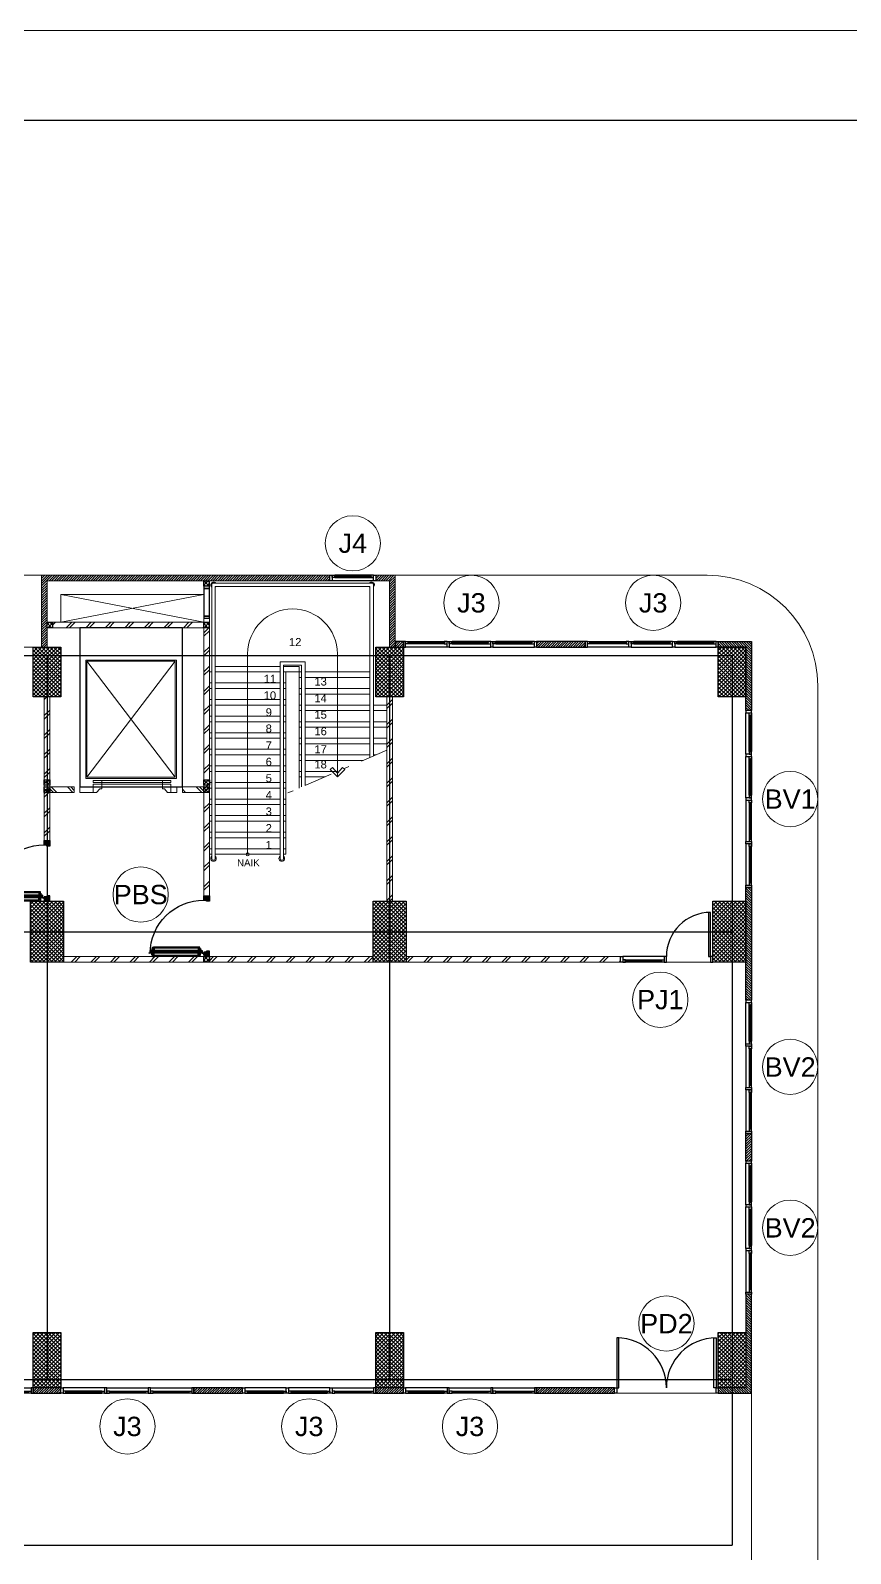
# Model space of a CAD drawing. Header units: millimetres. Extents: x -108 to 351, y -17 to 192.
# Drawn here: x 61.7 to 76.54, y 39.75 to 67.31 of the extents above; entities that cross this region are included whole.
import ezdxf
from ezdxf.enums import TextEntityAlignment as Align

# ---------------------------------------------------------------- set-up
doc = ezdxf.new("R2010")
doc.units = ezdxf.units.MM
doc.linetypes.add('DASHDOT', pattern=[1, 0.5, -0.25, 0, -0.25])
doc.layers.get('defpoints').update_dxf_attribs({"color": 1})
for name, color, linetype, lineweight in [('ars', 11, 'Continuous', 0), ('ars @ 1', 11, 'Continuous', 0), ('ARSIR', 31, 'Continuous', 5), ('KACA', 151, 'Continuous', 5), ('KOL', 1, 'Continuous', 30), ('KOLOM', 4, 'Continuous', 9), ('KOP', 7, 'Continuous', 20), ('KOP GARIS', 1, 'Continuous', 30), ('lan', 7, 'Continuous', 15), ('LIFT', 15, 'Continuous', 15), ('NOT', 7, 'Continuous', 20), ('Stair', 7, 'Continuous', 15), ('tem', 5, 'Continuous', 20)]:
    doc.layers.add(name, color=color, linetype=linetype, lineweight=lineweight)
doc.layers.add('as', color=1, linetype='Continuous', plot=False)
for name, color, linetype in [('HID', 1, 'Continuous'), ('Kusen', 30, 'Continuous'), ('STL', 6, 'Continuous')]:
    doc.layers.add(name, color=color, linetype=linetype)
doc.styles.add('RM25', font='arial.ttf')
doc.styles.add('S', font='simplex', dxfattribs={"width": 0.75})
doc.styles.get("Standard").update_dxf_attribs({"font": 'arial.ttf'})
pattern_1 = [(45, (1589.31912, -393.7302), (-0.176776695, 0.176776695), []), (45, (1589.38162, -393.7302), (-0.176776695, 0.176776695), [])]
pattern_2 = [(45, (0, -5), (-0.03535534, 0.03535534), []), (135, (0, -5), (-0.03535534, -0.03535534), [])]
pattern_3 = [(225, (1.1, 1e-06), (-0.014142, 0.014142), []), (135, (1.1, 1e-06), (0.014142, 0.014142), [])]
pattern_4 = [(315, (-2e-13, 1e-06), (0.014142, 0.014142), []), (45, (-2e-13, 1e-06), (-0.014142, 0.014142), [])]

# ---------------------------------------------------------------- blocks, each defined once
blk = doc.blocks.new('KOPA2-TPAK r')
at = {"layer": 'KOP'}
blk.add_lwpolyline([(0, 0), (59.4, 0), (59.4, 42.135), (0, 42.135)], close=True, dxfattribs=at)
at = {"layer": 'KOP GARIS'}
blk.add_lwpolyline([(0.815, 0.815), (58.585, 0.815), (58.585, 41.32), (0.815, 41.32)], close=True, dxfattribs=at)
at = {"layer": 'KOP'}
for p in [(51.864, 6.612), (51.864, 6.212), (51.864, 5.812)]:
    blk.add_attdef('JUDUL', p, '', height=0.25, dxfattribs=at)
for tag, p in [('SKALA', (51.816, 4.913)), ('SKALA', (51.816, 4.602)), ('SKALA', (51.816, 4.312)), ('AR-00', (57.749, 3.195))]:
    blk.add_attdef(tag, text='', height=0.172, dxfattribs=at).set_placement(p, align=Align.MIDDLE_CENTER)
blk = doc.blocks.new('NAV')
blk.add_circle((0, -0.4), 0.4)
at = {"style": 'S', "width": 0.75, "flags": 4}
blk.add_attdef('AV', text='', height=0.3, dxfattribs=at).set_placement((0, -0.4), align=Align.MIDDLE)
blk = doc.blocks.new('k1')
at = {"layer": 'ars'}
h = blk.add_hatch(dxfattribs=at)
h.set_pattern_fill('_USER', color=256, scale=0.05, angle=45, double=1, pattern_type=0)
h.set_pattern_definition(pattern_2)
h.paths.add_polyline_path([(-0.3, -0.55), (0.3, -0.55), (0.3, 0.55), (-0.3, 0.55)])
at = {"layer": 'KOL'}
blk.add_lwpolyline([(-0.3, -0.55), (0.3, -0.55), (0.3, 0.55), (-0.3, 0.55)], close=True, dxfattribs=at)
blk = doc.blocks.new('k3')
at = {"layer": 'ars'}
h = blk.add_hatch(dxfattribs=at)
h.set_pattern_fill('_USER', color=256, scale=0.05, angle=45, double=1, pattern_type=0)
h.set_pattern_definition([(45, (0, -5.05), (-0.03535534, 0.03535534), []), (135, (0, -5.05), (-0.03535534, -0.03535534), [])])
h.paths.add_polyline_path([(-0.25, -0.45), (0.25, -0.45), (0.25, 0.45), (-0.25, 0.45)])
at = {"layer": 'KOL'}
blk.add_lwpolyline([(-0.25, -0.45), (0.25, -0.45), (0.25, 0.45), (-0.25, 0.45)], close=True, dxfattribs=at)
blk = doc.blocks.new('k2')
at = {"layer": 'ars'}
h = blk.add_hatch(dxfattribs=at)
h.set_pattern_fill('_USER', color=256, scale=0.05, angle=45, double=1, pattern_type=0)
h.set_pattern_definition(pattern_2)
h.paths.add_polyline_path([(-0.25, -0.5), (0.25, -0.5), (0.25, 0.5), (-0.25, 0.5)])
at = {"layer": 'KOL'}
blk.add_lwpolyline([(-0.25, -0.5), (0.25, -0.5), (0.25, 0.5), (-0.25, 0.5)], close=True, dxfattribs=at)
blk = doc.blocks.new('K 10.10')
at = {"layer": 'ars'}
h = blk.add_hatch(dxfattribs=at)
h.set_pattern_fill('_USER', color=256, scale=0.05, angle=45, double=1, pattern_type=0)
h.set_pattern_definition([(45, (0, 0), (-0.035355339, 0.035355339), []), (135, (0, 0), (-0.035355339, -0.035355339), [])])
h.paths.add_polyline_path([(1560.538, 1380.407), (1560.638, 1380.407), (1560.638, 1380.507), (1560.538, 1380.507)])
at = {"layer": 'KOL'}
blk.add_lwpolyline([(1560.538, 1380.407), (1560.638, 1380.407), (1560.638, 1380.507), (1560.538, 1380.507)], close=True, dxfattribs=at)
blk = doc.blocks.new('D-P90')
at = {"layer": 'ars'}
h = blk.add_hatch(dxfattribs=at)
h.set_pattern_fill('ANSI37', color=256, scale=0.005, angle=-90, style=0)
h.set_pattern_definition([(45, (-1350.94906, -1248.591899), (0.01122532015, -0.01122532015), []), (315, (-1350.94906, -1248.591899), (-0.01122532015, -0.01122532015), [])])
h.paths.add_polyline_path([(0.009, -0.183, -0.414214), (0.01, -0.184), (0.01, -1.116, -0.414214), (0.009, -1.117), (-0.034, -1.117, 0.414214), (-0.037, -1.12), (-0.037, -1.142, -1), (-0.038, -1.142), (-0.038, -0.158, -1), (-0.037, -0.158), (-0.037, -0.181, 0.414214), (-0.034, -0.183)])
at = {"layer": 'as'}
for p, q in [((-0.04, -0.158), (-0.046, -0.158)), ((-0.042, -0.161), (-0.042, -0.155))]:
    blk.add_line(p, q, dxfattribs=at)
at = {"layer": 'HID'}
for p, q in [((-0.044, -0.125), (-0.092, -0.077)), ((-0.042, -0.123), (-0.091, -0.075)), ((-0.066, -0.147), (-0.023, -0.104)), ((-0.063, -0.147), (-0.023, -0.107)), ((0.966, -0.147), (0.923, -0.104)), ((0.963, -0.147), (0.923, -0.107)), ((0.942, -0.123), (0.991, -0.075)), ((0.944, -0.125), (0.992, -0.077))]:
    blk.add_line(p, q, dxfattribs=at)
for points in [[(-0.044, -0.125), (-0.044, -0.125), (-0.042, -0.123), (-0.042, -0.123)], [(0.944, -0.125), (0.944, -0.125), (0.942, -0.123), (0.942, -0.123)]]:
    blk.add_lwpolyline(points, dxfattribs=at)
at = {"layer": 'KOL'}
blk.add_line((0.97, -0.13), (0.97, -0.15), dxfattribs=at)
at = {"layer": 'Kusen', "ltscale": 2}
for p, q in [((-0.099, -0.221), (-0.099, -1.06)), ((-0.079, -0.241), (-0.079, -1.06)), ((-0.074, -0.211), (-0.04, -0.211)), ((-0.074, -0.221), (-0.074, -0.211)), ((-0.074, -0.251), (-0.074, -0.241)), ((-0.074, -0.251), (-0.04, -0.251)), ((-0.061, -0.251), (-0.061, -0.211)), ((-0.04, -0.251), (-0.04, -0.211)), ((0.046, -0.211), (0.012, -0.211)), ((0.012, -0.251), (0.012, -0.211)), ((0.046, -0.251), (0.012, -0.251)), ((0.033, -0.251), (0.033, -0.211)), ((0.046, -0.221), (0.046, -0.211)), ((0.046, -0.251), (0.046, -0.241)), ((0.053, -0.241), (0.053, -1.06)), ((0.073, -0.221), (0.073, -1.06)), ((-0.074, -1.05), (-0.04, -1.05)), ((-0.074, -1.05), (-0.074, -1.06)), ((-0.074, -1.08), (-0.074, -1.09)), ((-0.074, -1.09), (-0.04, -1.09)), ((-0.061, -1.05), (-0.061, -1.09)), ((-0.04, -1.05), (-0.04, -1.09)), ((0.046, -1.05), (0.012, -1.05)), ((0.012, -1.05), (0.012, -1.09)), ((0.046, -1.09), (0.012, -1.09)), ((0.033, -1.05), (0.033, -1.09)), ((0.046, -1.05), (0.046, -1.06)), ((0.046, -1.08), (0.046, -1.09))]:
    blk.add_line(p, q, dxfattribs=at)
at = {"layer": 'Kusen'}
for p, q in [((-0.042, -0.155), (-0.038, -0.156)), ((-0.042, -0.157), (-0.038, -0.158))]:
    blk.add_line(p, q, dxfattribs=at)
at = {"layer": 'Kusen', "ltscale": 2}
for points in [[(-0.099, -0.241), (-0.061, -0.241), (-0.061, -0.221), (-0.099, -0.221), (-0.099, -0.241)], [(0.073, -0.241), (0.033, -0.241), (0.033, -0.221), (0.073, -0.221), (0.073, -0.241)], [(-0.101, -1.06), (-0.061, -1.06), (-0.061, -1.08), (-0.101, -1.08), (-0.101, -1.06)], [(0.073, -1.06), (0.033, -1.06), (0.033, -1.08), (0.073, -1.08), (0.073, -1.06)]]:
    blk.add_lwpolyline(points, dxfattribs=at)
at = {"layer": 'Kusen'}
blk.add_circle((-0.042, -0.158), 0.001, dxfattribs=at)
for radius, start, end in [(0.0025, 75.7804, 11.3851), (0.961, 270, 0.4597)]:
    blk.add_arc((-0.042, -0.158), radius, start, end, dxfattribs=at)
at = {"layer": 'STL'}
for p, q in [((-0.038, -0.158), (-0.038, -1.142)), ((-0.037, -0.181), (-0.037, -0.158)), ((-0.034, -0.183), (0.009, -0.183)), ((0.01, -0.184), (0.01, -1.116)), ((-0.037, -1.12), (-0.037, -1.142)), ((-0.034, -1.117), (0.009, -1.117))]:
    blk.add_line(p, q, dxfattribs=at)
for points in [[(0, -0.1), (0, -0.103), (-0.019, -0.103, 0.414214), (-0.02, -0.105), (-0.02, -0.148, -0.414214), (-0.022, -0.15), (-0.068, -0.15, -0.414214), (-0.07, -0.148), (-0.07, -0.13), (-0.067, -0.13), (-0.067, -0.146, 0.414214), (-0.065, -0.147), (-0.024, -0.147, 0.414214), (-0.023, -0.146), (-0.023, -0.102, -0.414214), (-0.021, -0.1)], [(0.9, -0.1), (0.9, -0.103), (0.919, -0.103, -0.414214), (0.92, -0.105), (0.92, -0.148, 0.414214), (0.922, -0.15), (0.968, -0.15, 0.414214), (0.97, -0.148), (0.97, -0.13), (0.967, -0.13), (0.967, -0.146, -0.414214), (0.966, -0.147), (0.925, -0.147, -0.414214), (0.923, -0.146), (0.923, -0.102, 0.414214), (0.921, -0.1)]]:
    blk.add_lwpolyline(points, format="xyb", close=True, dxfattribs=at)
blk.add_lwpolyline([(0.009, -0.182), (-0.034, -0.182, -0.414214), (-0.035, -0.181), (-0.035, -0.158, 1), (-0.04, -0.158), (-0.04, -1.142, 1), (-0.035, -1.142), (-0.035, -1.12, -0.414214), (-0.034, -1.119), (0.009, -1.119, 0.414214), (0.012, -1.116), (0.012, -0.184)], format="xyb", dxfattribs=at)
for centre, radius, start, end in [((-0.038, -0.158), 0.00075, 0, 180), ((-0.034, -0.181), 0.0025, 180, 270), ((0.009, -0.184), 0.0025, 360, 90), ((0.009, -0.184), 0.001, 360, 90), ((-0.038, -1.142), 0.00075, 180, 0), ((-0.034, -1.12), 0.0025, 90, 180), ((0.009, -1.116), 0.001, 270, 0)]:
    blk.add_arc(centre, radius, start, end, dxfattribs=at)
blk = doc.blocks.new('PINTU DARURAT')
at = {"layer": 'ARSIR'}
h = blk.add_hatch(dxfattribs=at)
h.set_pattern_fill('_USER', color=256, scale=0.02, angle=315, style=0, double=1, pattern_type=0)
h.set_pattern_definition(pattern_4)
edge = h.paths.add_edge_path()
edge.add_line((0, 0), (0.1, 0))
edge.add_line((0.1, 0), (0.1, 0.05))
edge.add_line((0.1, 0.05), (0.077, 0.05))
edge.add_line((0.077, 0.05), (0.077, 0.096))
edge.add_arc((0.076, 0.096), 0.0015, 360, 450)
edge.add_line((0.075, 0.097), (0.035, 0.097))
edge.add_arc((0.035, 0.096), 0.0015, 90, 180)
edge.add_line((0.033, 0.096), (0.033, 0.08))
edge.add_line((0.033, 0.08), (0.03, 0.08))
edge.add_line((0.03, 0.08), (0.03, 0.1))
edge.add_line((0.03, 0.1), (0, 0.1))
edge.add_line((0, 0.1), (0, 0))
h = blk.add_hatch(dxfattribs=at)
h.set_pattern_fill('_USER', color=256, scale=0.02, angle=315, style=0, double=1, pattern_type=0)
h.set_pattern_definition(pattern_4)
edge = h.paths.add_edge_path()
edge.add_line((0, 0), (0.1, 0))
edge.add_line((0.1, 0), (0.1, 0.05))
edge.add_line((0.1, 0.05), (0.077, 0.05))
edge.add_line((0.077, 0.05), (0.077, 0.096))
edge.add_arc((0.076, 0.096), 0.0015, 360, 450)
edge.add_line((0.075, 0.097), (0.035, 0.097))
edge.add_arc((0.035, 0.096), 0.0015, 90, 180)
edge.add_line((0.033, 0.096), (0.033, 0.08))
edge.add_line((0.033, 0.08), (0.03, 0.08))
edge.add_line((0.03, 0.08), (0.03, 0.1))
edge.add_line((0.03, 0.1), (0, 0.1))
edge.add_line((0, 0.1), (0, 0))
h = blk.add_hatch(dxfattribs=at)
h.set_pattern_fill('_USER', color=256, scale=0.02, angle=315, style=0, double=1, pattern_type=0)
h.set_pattern_definition(pattern_3)
edge = h.paths.add_edge_path()
edge.add_line((1.1, 0), (1, 0))
edge.add_line((1, 0), (1, 0.05))
edge.add_line((1, 0.05), (1.023, 0.05))
edge.add_line((1.023, 0.05), (1.023, 0.096))
edge.add_arc((1.024, 0.096), 0.0015, -630, -540, ccw=False)
edge.add_line((1.024, 0.097), (1.065, 0.097))
edge.add_arc((1.065, 0.096), 0.0015, -360, -270, ccw=False)
edge.add_line((1.067, 0.096), (1.067, 0.08))
edge.add_line((1.067, 0.08), (1.07, 0.08))
edge.add_line((1.07, 0.08), (1.07, 0.1))
edge.add_line((1.07, 0.1), (1.1, 0.1))
edge.add_line((1.1, 0.1), (1.1, 0))
h = blk.add_hatch(dxfattribs=at)
h.set_pattern_fill('_USER', color=256, scale=0.02, angle=315, style=0, double=1, pattern_type=0)
h.set_pattern_definition(pattern_3)
edge = h.paths.add_edge_path()
edge.add_line((1.1, 0), (1, 0))
edge.add_line((1, 0), (1, 0.05))
edge.add_line((1, 0.05), (1.023, 0.05))
edge.add_line((1.023, 0.05), (1.023, 0.096))
edge.add_arc((1.024, 0.096), 0.0015, -630, -540, ccw=False)
edge.add_line((1.024, 0.097), (1.065, 0.097))
edge.add_arc((1.065, 0.096), 0.0015, -360, -270, ccw=False)
edge.add_line((1.067, 0.096), (1.067, 0.08))
edge.add_line((1.067, 0.08), (1.07, 0.08))
edge.add_line((1.07, 0.08), (1.07, 0.1))
edge.add_line((1.07, 0.1), (1.1, 0.1))
edge.add_line((1.1, 0.1), (1.1, 0))
at = {"layer": 'KOL'}
blk.add_line((1.1, 0.1), (1.1, 0), dxfattribs=at)
blk.add_line((1.1, 0.1), (1.1, 0), dxfattribs=at)
blk.add_line((1.1, 0.1), (1.1, 0), dxfattribs=at)
blk.add_line((1.1, 0.1), (1.1, 0), dxfattribs=at)
for points in [[(0, 0), (0.1, 0), (0.1, 0.05), (0.077, 0.05), (0.077, 0.096, 0.414214), (0.075, 0.097), (0.035, 0.097, 0.414214), (0.033, 0.096), (0.033, 0.08), (0.03, 0.08), (0.03, 0.1), (0, 0.1)], [(0, 0), (0.1, 0), (0.1, 0.05), (0.077, 0.05), (0.077, 0.096, 0.414214), (0.075, 0.097), (0.035, 0.097, 0.414214), (0.033, 0.096), (0.033, 0.08), (0.03, 0.08), (0.03, 0.1), (0, 0.1)], [(1.1, 0), (1, 0), (1, 0.05), (1.023, 0.05), (1.023, 0.096, -0.414214), (1.024, 0.097), (1.065, 0.097, -0.414214), (1.067, 0.096), (1.067, 0.08), (1.07, 0.08), (1.07, 0.1), (1.1, 0.1)], [(1.1, 0), (1, 0), (1, 0.05), (1.023, 0.05), (1.023, 0.096, -0.414214), (1.024, 0.097), (1.065, 0.097, -0.414214), (1.067, 0.096), (1.067, 0.08), (1.07, 0.08), (1.07, 0.1), (1.1, 0.1)]]:
    blk.add_lwpolyline(points, format="xyb", close=True, dxfattribs=at)
at = {"layer": 'Kusen', "xscale": -1, "rotation": 180}
blk.add_blockref('D-P90', (0.1, -0.05), dxfattribs=at)
blk = doc.blocks.new('T. J2')
at = {"layer": 'KACA', "color": 141}
blk.add_lwpolyline([(-0.379, 0.077), (0.291, 0.077), (0.291, 0.082), (-0.379, 0.082)], close=True, dxfattribs=at)
at = {"layer": 'Kusen'}
for p, q in [((-0.419, 0), (0.331, 0)), ((-0.369, 0.1), (0.281, 0.1)), ((0.281, 0.06), (-0.369, 0.06))]:
    blk.add_line(p, q, dxfattribs=at)
for points in [[(-0.459, 0), (-0.419, 0), (-0.419, 0.1), (-0.459, 0.1)], [(0.331, 0), (0.371, 0), (0.371, 0.1), (0.331, 0.1)]]:
    blk.add_lwpolyline(points, close=True, dxfattribs=at)
for points in [[(-0.369, 0.077), (-0.369, 0.06), (-0.419, 0.06), (-0.419, 0.1), (-0.369, 0.1), (-0.369, 0.082), (-0.379, 0.082), (-0.379, 0.077), (-0.369, 0.077)], [(0.281, 0.077), (0.281, 0.06), (0.331, 0.06), (0.331, 0.1), (0.281, 0.1), (0.281, 0.082), (0.291, 0.082), (0.291, 0.077), (0.281, 0.077)]]:
    blk.add_lwpolyline(points, dxfattribs=at)
blk = doc.blocks.new('P.SHAFT')
for points in [[(-0.05, 0.54), (-0.05, 0.58), (0.05, 0.58), (0.05, 0.54)], [(-0.05, 0.04), (-0.05, 0.54), (0.05, 0.54), (0.05, 0.04)], [(-0.05, 0), (-0.05, 0.04), (0.05, 0.04), (0.05, 0)]]:
    blk.add_lwpolyline(points, close=True)
blk = doc.blocks.new('LIFT BARANG MITSHUBISI')
at = {"layer": 'ARSIR'}
for p, q in [((-0.845, 1.05), (0.755, -1.05)), ((0.755, 1.05), (-0.845, -1.05))]:
    blk.add_line(p, q, dxfattribs=at)
at = {"layer": 'defpoints', "color": 3}
blk.add_lwpolyline([(0.883, -1.223), (0.883, 1.657), (-0.972, 1.657), (-0.972, -1.223)], close=True, dxfattribs=at)
at = {"layer": 'LIFT'}
for points in [[(-0.865, -1.07), (0.775, -1.07), (0.775, 1.07), (-0.865, 1.07)], [(-0.845, -1.05), (0.755, -1.05), (0.755, 1.05), (-0.845, 1.05)], [(-0.73, -1.141), (0.676, -1.141), (0.676, -1.105), (-0.73, -1.105)], [(-0.73, -1.141), (-0.577, -1.141), (-0.577, -1.105), (-0.73, -1.105)], [(-0.577, -1.223), (-0.73, -1.223), (-0.73, -1.176), (-0.577, -1.176)], [(-0.73, -1.223), (0.676, -1.223), (0.676, -1.176), (-0.73, -1.176)], [(-0.577, -1.176), (0.523, -1.176), (0.523, -1.141), (-0.577, -1.141)], [(0.523, -1.141), (0.676, -1.141), (0.676, -1.105), (0.523, -1.105)], [(0.523, -1.223), (0.676, -1.223), (0.676, -1.176), (0.523, -1.176)]]:
    blk.add_lwpolyline(points, close=True, dxfattribs=at)
for points in [[(-0.73, -1.223), (-0.73, -1.323), (-0.669, -1.323), (-0.612, -1.258), (-0.577, -1.258), (-0.577, -1.223), (-0.73, -1.223)], [(0.676, -1.223), (0.676, -1.323), (0.616, -1.323), (0.559, -1.258), (0.523, -1.258), (0.523, -1.223), (0.676, -1.223)]]:
    blk.add_lwpolyline(points, dxfattribs=at)
at = {"layer": 'tem'}
for points in [[(-0.972, -1.223), (-0.972, -1.323), (-0.73, -1.323), (-0.73, -1.223)], [(0.676, -1.223), (0.676, -1.323), (0.783, -1.323), (0.783, -1.223)]]:
    blk.add_lwpolyline(points, close=True, dxfattribs=at)
blk = doc.blocks.new('BV 241')
at = {"layer": 'Kusen'}
for p, q in [((-0.415, 0), (-1.165, 0)), ((-1.115, 0.1), (-0.465, 0.1)), ((-0.465, 0.06), (-1.115, 0.06)), ((-0.375, 0), (0.375, 0)), ((0.325, 0.1), (-0.325, 0.1)), ((-0.325, 0.06), (0.325, 0.06)), ((1.115, 0.1), (0.465, 0.1)), ((0.465, 0.06), (1.115, 0.06)), ((0.415, 0), (1.165, 0))]:
    blk.add_line(p, q, dxfattribs=at)
for points in [[(-1.205, 0), (-1.165, 0), (-1.165, 0.1), (-1.205, 0.1)], [(-0.375, 0), (-0.415, 0), (-0.415, 0.1), (-0.375, 0.1)], [(0.415, 0), (0.375, 0), (0.375, 0.1), (0.415, 0.1)], [(1.205, 0), (1.165, 0), (1.165, 0.1), (1.205, 0.1)]]:
    blk.add_lwpolyline(points, close=True, dxfattribs=at)
for points in [[(-1.115, 0.0775), (-1.115, 0.06), (-1.165, 0.06), (-1.165, 0.1), (-1.115, 0.1), (-1.115, 0.0825), (-1.125, 0.0825), (-1.125, 0.0775), (-1.115, 0.0775)], [(-0.465, 0.0775), (-0.465, 0.06), (-0.415, 0.06), (-0.415, 0.1), (-0.465, 0.1), (-0.465, 0.0825), (-0.455, 0.0825), (-0.455, 0.0775), (-0.465, 0.0775)], [(-0.325, 0.0775), (-0.325, 0.06), (-0.375, 0.06), (-0.375, 0.1), (-0.325, 0.1), (-0.325, 0.0825), (-0.335, 0.0825), (-0.335, 0.0775), (-0.325, 0.0775)], [(0.325, 0.0775), (0.325, 0.06), (0.375, 0.06), (0.375, 0.1), (0.325, 0.1), (0.325, 0.0825), (0.335, 0.0825), (0.335, 0.0775), (0.325, 0.0775)], [(0.465, 0.0775), (0.465, 0.06), (0.415, 0.06), (0.415, 0.1), (0.465, 0.1), (0.465, 0.0825), (0.455, 0.0825), (0.455, 0.0775), (0.465, 0.0775)], [(1.115, 0.0775), (1.115, 0.06), (1.165, 0.06), (1.165, 0.1), (1.115, 0.1), (1.115, 0.0825), (1.125, 0.0825), (1.125, 0.0775), (1.115, 0.0775)]]:
    blk.add_lwpolyline(points, dxfattribs=at)
at = {"layer": 'Kusen', "color": 141}
for points in [[(-1.125, 0.0775), (-0.455, 0.0775), (-0.455, 0.0825), (-1.125, 0.0825)], [(0.335, 0.0775), (-0.335, 0.0775), (-0.335, 0.0825), (0.335, 0.0825)], [(1.125, 0.0775), (0.455, 0.0775), (0.455, 0.0825), (1.125, 0.0825)]]:
    blk.add_lwpolyline(points, close=True, dxfattribs=at)
blk = doc.blocks.new('BV 320')
at = {"layer": 'KACA'}
for points in [[(0.0275, 3.12), (0.0275, 2.45), (0.0325, 2.45), (0.0325, 3.12)], [(0.0275, 2.33), (0.0275, 1.66), (0.0325, 1.66), (0.0325, 2.33)], [(0.0275, 0.87), (0.0275, 1.54), (0.0325, 1.54), (0.0325, 0.87)], [(0.0275, 0.08), (0.0275, 0.75), (0.0325, 0.75), (0.0325, 0.08)]]:
    blk.add_lwpolyline(points, close=True, dxfattribs=at)
at = {"layer": 'Kusen'}
for p, q in [((-0.05, 2.41), (-0.05, 3.16)), ((0.01, 2.46), (0.01, 3.11)), ((0.05, 3.11), (0.05, 2.46)), ((-0.05, 1.62), (-0.05, 2.37)), ((0.01, 1.67), (0.01, 2.32)), ((0.05, 2.32), (0.05, 1.67)), ((-0.05, 1.58), (-0.05, 0.83)), ((0.01, 1.53), (0.01, 0.88)), ((0.05, 0.88), (0.05, 1.53)), ((-0.05, 0.79), (-0.05, 0.04)), ((0.01, 0.74), (0.01, 0.09)), ((0.05, 0.09), (0.05, 0.74))]:
    blk.add_line(p, q, dxfattribs=at)
for points in [[(-0.05, 3.2), (-0.05, 3.16), (0.05, 3.16), (0.05, 3.2)], [(-0.05, 2.41), (-0.05, 2.37), (0.05, 2.37), (0.05, 2.41)], [(-0.05, 1.58), (-0.05, 1.62), (0.05, 1.62), (0.05, 1.58)], [(-0.05, 0.79), (-0.05, 0.83), (0.05, 0.83), (0.05, 0.79)], [(-0.05, 0), (-0.05, 0.04), (0.05, 0.04), (0.05, 0)]]:
    blk.add_lwpolyline(points, close=True, dxfattribs=at)
for points in [[(0.0275, 3.11), (0.01, 3.11), (0.01, 3.16), (0.05, 3.16), (0.05, 3.11), (0.0325, 3.11), (0.0325, 3.12), (0.0275, 3.12), (0.0275, 3.11)], [(0.0275, 2.46), (0.01, 2.46), (0.01, 2.41), (0.05, 2.41), (0.05, 2.46), (0.0325, 2.46), (0.0325, 2.45), (0.0275, 2.45), (0.0275, 2.46)], [(0.0275, 2.32), (0.01, 2.32), (0.01, 2.37), (0.05, 2.37), (0.05, 2.32), (0.0325, 2.32), (0.0325, 2.33), (0.0275, 2.33), (0.0275, 2.32)], [(0.0275, 1.67), (0.01, 1.67), (0.01, 1.62), (0.05, 1.62), (0.05, 1.67), (0.0325, 1.67), (0.0325, 1.66), (0.0275, 1.66), (0.0275, 1.67)], [(0.0275, 1.53), (0.01, 1.53), (0.01, 1.58), (0.05, 1.58), (0.05, 1.53), (0.0325, 1.53), (0.0325, 1.54), (0.0275, 1.54), (0.0275, 1.53)], [(0.0275, 0.88), (0.01, 0.88), (0.01, 0.83), (0.05, 0.83), (0.05, 0.88), (0.0325, 0.88), (0.0325, 0.87), (0.0275, 0.87), (0.0275, 0.88)], [(0.0275, 0.74), (0.01, 0.74), (0.01, 0.79), (0.05, 0.79), (0.05, 0.74), (0.0325, 0.74), (0.0325, 0.75), (0.0275, 0.75), (0.0275, 0.74)], [(0.0275, 0.09), (0.01, 0.09), (0.01, 0.04), (0.05, 0.04), (0.05, 0.09), (0.0325, 0.09), (0.0325, 0.08), (0.0275, 0.08), (0.0275, 0.09)]]:
    blk.add_lwpolyline(points, dxfattribs=at)
blk = doc.blocks.new('P.80')
at = {"layer": 'Kusen'}
for points in [[(-69.809, -74.837), (-69.769, -74.837), (-69.769, -74.037), (-69.809, -74.037)], [(-70.609, -74.937), (-70.569, -74.937), (-70.569, -74.837), (-70.609, -74.837)], [(-69.769, -74.937), (-69.729, -74.937), (-69.729, -74.837), (-69.769, -74.837)]]:
    blk.add_lwpolyline(points, close=True, dxfattribs=at)
blk.add_arc((-69.769, -74.837), 0.8, 90, 180, dxfattribs=at)
blk = doc.blocks.new('lt dasar')
at = {"layer": 'ars'}
h = blk.add_hatch(dxfattribs=at)
h.set_pattern_fill('ANSI31', color=256, scale=0.25, style=0)
h.set_pattern_definition([(45, (61.900002, 56.15), (-0.02209709, 0.02209709), [])])
h.paths.add_polyline_path([(67.12, 57.45), (67.12, 57.35), (62, 57.35), (62, 56.15), (61.9, 56.15), (61.9, 57.45)])
h = blk.add_hatch(dxfattribs=at)
h.set_pattern_fill('ANSI31', color=256, scale=0.25, style=0)
h.set_pattern_definition([(45, (67.95, 56.15), (-0.0220971, 0.0220971), [])])
edge = h.paths.add_edge_path()
edge.add_line((68.3, 56.15), (68.3, 57.45))
edge.add_line((68.3, 57.45), (67.95, 57.45))
edge.add_line((67.95, 57.45), (67.95, 57.35))
edge.add_line((67.95, 57.35), (68.2, 57.35))
edge.add_line((68.2, 57.35), (68.2, 56.15))
edge.add_line((68.2, 56.15), (68.3, 56.15))
h = blk.add_hatch(dxfattribs=at)
h.set_pattern_fill('ANSI31', color=256, scale=0.01, style=0)
h.set_pattern_definition([(45, (54.150002, 56.149997), (-0.02245064, 0.02245064), [])])
h.paths.add_polyline_path([(68.3, 56.15), (68.45, 56.15), (68.45, 56.25), (68.3, 56.25)])
h = blk.add_hatch(dxfattribs=at)
h.set_pattern_fill('ANSI31', color=256, scale=0.01, style=0)
h.set_pattern_definition([(45, (55.94, 56.15), (-0.02245064, 0.02245064), [])])
h.paths.add_polyline_path([(70.86, 56.15), (71.74, 56.15), (71.74, 56.25), (70.86, 56.25)])
h = blk.add_hatch(dxfattribs=at)
h.set_pattern_fill('ANSI31', color=256, scale=0.25, angle=180, style=0)
h.set_pattern_definition([(315, (74.75, 50.45), (-0.02209709, -0.02209709), [])])
h.paths.add_polyline_path([(74.65, 55), (74.75, 55), (74.75, 56.25), (74.65, 56.25), (74.15, 56.25), (74.15, 56.15), (74.65, 56.15)])
h.paths.add_polyline_path([(74.65, 49.76), (74.75, 49.76), (74.75, 51.8), (74.65, 51.8)])
h = blk.add_hatch(dxfattribs=at)
h.set_pattern_fill('ANSI31', color=256, scale=0.01, angle=180, style=0)
h.set_pattern_definition([(225, (74.65, 8.05), (0.02245064, -0.02245064), [])])
h.paths.add_polyline_path([(74.75, 46.85), (74.65, 46.85), (74.65, 47.35), (74.75, 47.35)])
h = blk.add_hatch(dxfattribs=at)
h.set_pattern_fill('ANSI31', color=256, scale=0.25, angle=180, style=0)
h.set_pattern_definition([(315, (74.4, 0.395), (-0.022097087, -0.022097087), [])])
h.paths.add_polyline_path([(74.75, 44.44), (74.65, 44.44), (74.65, 42.75), (74.15, 42.75), (74.15, 42.65), (74.75, 42.65)])
h = blk.add_hatch(dxfattribs=at)
h.set_pattern_fill('ANSI31', color=256, scale=0.01, style=0)
h.set_pattern_definition([(45, (46.45, 42.65), (-0.02245064, 0.02245064), [])])
h.paths.add_polyline_path([(61.75, 42.65), (62.25, 42.65), (62.25, 42.75), (61.75, 42.75)])
h = blk.add_hatch(dxfattribs=at)
h.set_pattern_fill('ANSI31', color=256, scale=0.01, style=0)
h.set_pattern_definition([(45, (49.36, 42.65), (-0.02245064, 0.02245064), [])])
h.paths.add_polyline_path([(64.66, 42.65), (65.54, 42.65), (65.54, 42.75), (64.66, 42.75)])
h = blk.add_hatch(dxfattribs=at)
h.set_pattern_fill('ANSI31', color=256, scale=0.01, style=0)
h.set_pattern_definition([(45, (52.65, 42.65), (-0.02245064, 0.02245064), [])])
h.paths.add_polyline_path([(67.95, 42.65), (68.45, 42.65), (68.45, 42.75), (67.95, 42.75)])
h = blk.add_hatch(dxfattribs=at)
h.set_pattern_fill('ANSI31', color=256, scale=0.01, style=0)
h.set_pattern_definition([(45, (55.56, 42.65), (-0.02245064, 0.02245064), [])])
h.paths.add_polyline_path([(70.86, 42.65), (72.27, 42.65), (72.27, 42.75), (70.86, 42.75)])
at = {"layer": 'ars @ 1'}
h = blk.add_hatch(dxfattribs=at)
h.set_pattern_fill('TEMBOK', color=256, scale=0.25)
h.set_pattern_definition([(45, (-122.65885, -2.64058), (-0.1767767, 0.1767767), []), (45, (-122.59635, -2.64058), (-0.1767767, 0.1767767), [])])
h.paths.add_polyline_path([(62.1, 56.6), (62.1, 56.5), (64.838, 56.5), (64.838, 56.6)])
h = blk.add_hatch(dxfattribs=at)
h.set_pattern_fill('TEMBOK', color=256, scale=0.25)
h.set_pattern_definition([(45, (1589.29478, -393.7302), (-0.176776695, 0.176776695), []), (45, (1589.35728, -393.7302), (-0.176776695, 0.176776695), [])])
h.paths.add_polyline_path([(64.838, 51.65), (64.938, 51.65), (64.938, 56.5), (64.838, 56.5)])
h = blk.add_hatch(dxfattribs=at)
h.set_pattern_fill('TEMBOK', color=256, scale=0.25)
h.set_pattern_definition(pattern_1)
h.paths.add_polyline_path([(61.95, 52.65), (62.05, 52.65), (62.05, 55.25), (61.95, 55.25)])
h = blk.add_hatch(dxfattribs=at)
h.set_pattern_fill('TEMBOK', color=256, scale=0.25)
h.set_pattern_definition(pattern_1)
h.paths.add_polyline_path([(68.15, 51.55), (68.25, 51.55), (68.25, 55.25), (68.15, 55.25)])
h = blk.add_hatch(dxfattribs=at)
h.set_pattern_fill('TEMBOK', color=256, scale=0.25)
h.set_pattern_definition(pattern_1)
h.paths.add_polyline_path([(68.15, 51.55), (68.25, 51.55), (68.25, 55.25), (68.15, 55.25)])
h = blk.add_hatch(dxfattribs=at)
h.set_pattern_fill('TEMBOK', color=256, scale=0.25)
h.set_pattern_definition([(135, (-1514.71095, -401.4632), (0.176776695, 0.176776695), []), (135, (-1514.77345, -401.4632), (0.176776695, 0.176776695), [])])
h.paths.add_polyline_path([(62.494, 53.52), (62.494, 53.62), (62.05, 53.62), (62.05, 53.52)])
h = blk.add_hatch(dxfattribs=at)
h.set_pattern_fill('TEMBOK', color=256, scale=0.25)
h.set_pattern_definition([(135, (-1514.85527, -401.4632), (0.176776695, 0.176776695), []), (135, (-1514.91777, -401.4632), (0.176776695, 0.176776695), [])])
h.paths.add_polyline_path([(64.838, 53.52), (64.838, 53.62), (64.449, 53.62), (64.449, 53.52)])
h = blk.add_hatch(dxfattribs=at)
h.set_pattern_fill('TEMBOK', color=256, scale=0.25)
h.set_pattern_definition(pattern_1)
h.paths.add_polyline_path([(64.838, 50.45), (64.838, 50.55), (62.3, 50.55), (62.3, 50.45)])
h = blk.add_hatch(dxfattribs=at)
h.set_pattern_fill('TEMBOK', color=256, scale=0.25)
h.set_pattern_definition(pattern_1)
h.paths.add_polyline_path([(67.9, 50.45), (67.9, 50.55), (64.938, 50.55), (64.938, 50.45)])
h = blk.add_hatch(dxfattribs=at)
h.set_pattern_fill('TEMBOK', color=256, scale=0.25)
h.set_pattern_definition([(45, (1592.86912, -393.7302), (-0.176776695, 0.176776695), []), (45, (1592.93162, -393.7302), (-0.176776695, 0.176776695), [])])
h.paths.add_polyline_path([(72.38, 50.45), (72.38, 50.55), (68.5, 50.55), (68.5, 50.45)])
at = {"layer": 'ars'}
for p, q in [((64.982, 57.306), (64.982, 52.325)), ((64.982, 57.306), (67.906, 57.306)), ((65.044, 57.244), (65.044, 52.325)), ((65.044, 57.244), (67.844, 57.244)), ((67.844, 57.244), (67.844, 54.154)), ((67.906, 57.306), (67.906, 54.181)), ((65.056, 55.8), (66.218, 55.8)), ((66.218, 55.884), (66.67, 55.884)), ((66.218, 55.884), (66.218, 52.325)), ((66.28, 55.821), (66.608, 55.821)), ((66.28, 55.821), (66.28, 52.325)), ((66.286, 55.8), (66.564, 55.8)), ((66.564, 55.7), (66.564, 55.8)), ((66.608, 55.821), (66.608, 53.619)), ((66.67, 55.884), (66.67, 53.646)), ((64.938, 55.5), (64.982, 55.5)), ((65.056, 55.5), (66.218, 55.5)), ((66.28, 55.5), (66.324, 55.5)), ((66.564, 55.6), (66.608, 55.6)), ((66.67, 55.6), (67.844, 55.6)), ((64.938, 55.2), (64.982, 55.2)), ((65.056, 55.2), (66.218, 55.2)), ((66.28, 55.2), (66.324, 55.2)), ((66.564, 55.3), (66.608, 55.3)), ((66.67, 55.3), (67.844, 55.3)), ((64.938, 54.9), (64.982, 54.9)), ((65.056, 54.9), (66.218, 54.9)), ((66.28, 54.9), (66.324, 54.9)), ((66.564, 55), (66.608, 55)), ((66.67, 55), (67.844, 55)), ((67.906, 55), (68.15, 55)), ((64.938, 54.6), (64.982, 54.6)), ((65.056, 54.6), (66.218, 54.6)), ((66.28, 54.6), (66.324, 54.6)), ((66.564, 54.7), (66.608, 54.7)), ((66.67, 54.7), (67.844, 54.7)), ((67.906, 54.7), (68.15, 54.7)), ((64.938, 54.3), (64.982, 54.3)), ((65.056, 54.3), (66.218, 54.3)), ((66.28, 54.3), (66.324, 54.3)), ((66.564, 54.4), (66.608, 54.4)), ((66.67, 54.4), (67.844, 54.4)), ((67.906, 54.4), (68.15, 54.4)), ((66.564, 54.1), (66.608, 54.1)), ((66.67, 54.1), (67.719, 54.1)), ((64.938, 54), (64.982, 54)), ((65.056, 54), (66.218, 54)), ((66.28, 54), (66.324, 54)), ((66.564, 53.8), (66.608, 53.8)), ((66.67, 53.8), (67.026, 53.8)), ((64.938, 53.7), (64.982, 53.7)), ((65.056, 53.7), (66.218, 53.7)), ((66.28, 53.7), (66.324, 53.7)), ((64.938, 53.4), (64.982, 53.4)), ((65.056, 53.4), (66.218, 53.4)), ((66.28, 53.4), (66.324, 53.4)), ((64.938, 53.1), (64.982, 53.1)), ((65.056, 53.1), (66.218, 53.1)), ((66.28, 53.1), (66.324, 53.1)), ((64.938, 52.8), (64.982, 52.8)), ((65.056, 52.8), (66.218, 52.8)), ((66.28, 52.8), (66.324, 52.8)), ((64.938, 52.5), (64.982, 52.5)), ((65.056, 52.5), (66.218, 52.5)), ((66.28, 52.5), (66.324, 52.5))]:
    blk.add_line(p, q, dxfattribs=at)
for centre, radius, start, end in [((65.013, 57.275), 0.0512, 37.5719, 232.4281), ((67.875, 57.275), 0.0512, 307.5719, 142.4281), ((65.013, 57.275), 0.0312, 90, 180), ((65.013, 57.275), 0.0512, 307.5719, 322.4281), ((67.875, 57.275), 0.0512, 217.5719, 232.4281), ((67.875, 57.275), 0.0312, 0, 90), ((65.013, 52.325), 0.0512, 127.5719, 52.4281), ((66.249, 52.325), 0.0512, 127.5719, 52.4281), ((65.013, 52.325), 0.0312, 180, 0), ((66.249, 52.325), 0.0312, 180, 0)]:
    blk.add_arc(centre, radius, start, end, dxfattribs=at)
at = {"layer": 'as'}
for p, q in [((0, 56), (74.4, 56)), ((62, 56), (62, 42.9)), ((68.2, 56), (68.2, 42.9)), ((74.4, 56), (74.4, 39.9)), ((0, 51), (74.4, 51)), ((0, 42.9), (74.4, 42.9)), ((43.75, 39.9), (74.4, 39.9))]:
    blk.add_line(p, q, dxfattribs=at)
at = {"layer": 'KOL'}
for points in [[(68.3, 56.15), (68.45, 56.15), (68.45, 56.25), (68.3, 56.25)], [(70.86, 56.15), (71.74, 56.15), (71.74, 56.25), (70.86, 56.25)], [(74.65, 51.8), (74.75, 51.8), (74.75, 49.76), (74.65, 49.76)], [(74.65, 47.35), (74.75, 47.35), (74.75, 46.85), (74.65, 46.85)], [(74.65, 44.44), (74.65, 42.75), (74.15, 42.75), (74.15, 42.65), (74.75, 42.65), (74.75, 44.44)], [(61.75, 42.65), (62.25, 42.65), (62.25, 42.75), (61.75, 42.75)], [(64.66, 42.65), (65.54, 42.65), (65.54, 42.75), (64.66, 42.75)], [(67.95, 42.65), (68.45, 42.65), (68.45, 42.75), (67.95, 42.75)], [(70.86, 42.65), (72.27, 42.65), (72.27, 42.75), (70.86, 42.75)]]:
    blk.add_lwpolyline(points, close=True, dxfattribs=at)
blk.add_lwpolyline([(74.15, 56.25), (74.65, 56.25), (74.75, 56.25), (74.75, 55), (74.65, 55), (74.65, 56.15), (74.15, 56.15), (74.15, 56.25)], dxfattribs=at)
at = {"layer": 'Kusen'}
for p, q in [((73.17, 50.55), (72.42, 50.55)), ((72.47, 50.49), (73.12, 50.49)), ((73.12, 50.45), (72.47, 50.45))]:
    blk.add_line(p, q, dxfattribs=at)
for points in [[(72.42, 50.45), (72.38, 50.45), (72.38, 50.55), (72.42, 50.55)], [(72.31, 42.75), (72.35, 42.75), (72.35, 43.65), (72.31, 43.65)], [(74.11, 42.75), (74.07, 42.75), (74.07, 43.65), (74.11, 43.65)], [(72.31, 42.65), (72.27, 42.65), (72.27, 42.75), (72.31, 42.75)], [(74.15, 42.65), (74.11, 42.65), (74.11, 42.75), (74.15, 42.75)]]:
    blk.add_lwpolyline(points, close=True, dxfattribs=at)
for points in [[(72.47, 50.472), (72.47, 50.49), (72.42, 50.49), (72.42, 50.45), (72.47, 50.45), (72.47, 50.467), (72.46, 50.467), (72.46, 50.472), (72.47, 50.472)], [(73.12, 50.472), (73.12, 50.49), (73.17, 50.49), (73.17, 50.45), (73.12, 50.45), (73.12, 50.467), (73.13, 50.467), (73.13, 50.472), (73.12, 50.472)]]:
    blk.add_lwpolyline(points, dxfattribs=at)
at = {"layer": 'Kusen', "color": 141}
blk.add_lwpolyline([(73.13, 50.472), (72.46, 50.472), (72.46, 50.467), (73.13, 50.467)], close=True, dxfattribs=at)
at = {"layer": 'Kusen'}
for centre, start, end in [((72.31, 42.75), 0, 90), ((74.11, 42.75), 90, 180)]:
    blk.add_arc(centre, 0.9, start, end, dxfattribs=at)
at = {"layer": 'lan'}
for p, q in [((0.45, 57.45), (73.95, 57.45)), ((56.05, 56.15), (61.75, 56.15)), ((65.631, 52.4), (65.631, 56.027)), ((67.257, 56.027), (67.257, 53.803)), ((64.938, 55.7), (64.982, 55.7)), ((65.056, 55.7), (66.218, 55.7)), ((66.286, 55.7), (66.608, 55.7)), ((66.324, 55.7), (66.324, 52.4)), ((66.564, 55.7), (66.564, 53.6)), ((66.67, 55.7), (67.844, 55.7)), ((64.938, 55.4), (64.982, 55.4)), ((65.056, 55.4), (66.218, 55.4)), ((66.28, 55.4), (66.324, 55.4)), ((66.564, 55.4), (66.608, 55.4)), ((66.67, 55.4), (67.844, 55.4)), ((75.95, 39.6), (75.95, 55.45)), ((64.938, 55.1), (64.982, 55.1)), ((65.056, 55.1), (66.218, 55.1)), ((66.28, 55.1), (66.324, 55.1)), ((66.564, 55.1), (66.608, 55.1)), ((66.67, 55.1), (67.844, 55.1)), ((67.906, 55.1), (68.15, 55.1)), ((64.938, 54.8), (64.982, 54.8)), ((65.056, 54.8), (66.218, 54.8)), ((66.28, 54.8), (66.324, 54.8)), ((66.564, 54.8), (66.608, 54.8)), ((66.67, 54.8), (67.844, 54.8)), ((67.906, 54.8), (68.15, 54.8)), ((64.938, 54.5), (64.982, 54.5)), ((65.056, 54.5), (66.218, 54.5)), ((66.28, 54.5), (66.324, 54.5)), ((66.564, 54.5), (66.608, 54.5)), ((66.67, 54.5), (67.844, 54.5)), ((67.906, 54.5), (68.15, 54.5)), ((64.938, 54.2), (64.982, 54.2)), ((65.056, 54.2), (66.218, 54.2)), ((66.28, 54.2), (66.324, 54.2)), ((66.564, 54.2), (66.608, 54.2)), ((66.67, 54.2), (67.844, 54.2)), ((67.906, 54.2), (67.95, 54.2)), ((64.938, 53.9), (64.982, 53.9)), ((65.056, 53.9), (66.218, 53.9)), ((66.28, 53.9), (66.324, 53.9)), ((66.564, 53.9), (66.608, 53.9)), ((66.67, 53.9), (67.257, 53.9)), ((64.938, 53.6), (64.982, 53.6)), ((65.056, 53.6), (66.218, 53.6)), ((66.28, 53.6), (66.324, 53.6)), ((64.938, 53.3), (64.982, 53.3)), ((65.056, 53.3), (66.218, 53.3)), ((66.28, 53.3), (66.324, 53.3)), ((64.938, 53), (64.982, 53)), ((65.056, 53), (66.218, 53)), ((66.28, 53), (66.324, 53)), ((64.938, 52.7), (64.982, 52.7)), ((65.056, 52.7), (66.218, 52.7)), ((66.28, 52.7), (66.324, 52.7)), ((64.938, 52.4), (64.982, 52.4)), ((65.056, 52.4), (66.218, 52.4)), ((66.28, 52.4), (66.324, 52.4)), ((74.01, 50.45), (73.21, 50.45)), ((72.31, 42.65), (74.11, 42.65)), ((74.75, 42.65), (74.75, 39.6))]:
    blk.add_line(p, q, dxfattribs=at)
at = {"layer": 'lan', "linetype": 'Continuous'}
for p, q in [((64.838, 57.1), (62.25, 57.1)), ((62.25, 57.1), (62.25, 56.6))]:
    blk.add_line(p, q, dxfattribs=at)
at = {"layer": 'lan', "linetype": 'DASHDOT'}
blk.add_line((68.15, 54.287), (66.324, 53.496), dxfattribs=at)
at = {"layer": 'lan', "linetype": 'Continuous'}
for points in [[(62.25, 57.1), (64.838, 56.6)], [(62.25, 56.6), (64.838, 57.1)]]:
    blk.add_lwpolyline(points, dxfattribs=at)
at = {"layer": 'lan', "ltscale": 2}
blk.add_lwpolyline([(67.166, 53.971), (67.126, 53.937), (67.257, 53.803), (67.388, 53.937), (67.348, 53.971), (67.257, 53.866), (67.166, 53.971)], close=True, dxfattribs=at)
at = {"layer": 'lan'}
for centre, radius, start, end in [((73.95, 55.45), 2, 360, 90), ((66.444, 56.027), 0.813, 0, 180)]:
    blk.add_arc(centre, radius, start, end, dxfattribs=at)
at = {"layer": 'Stair'}
blk.add_circle((65.631, 52.4), 0.0296, dxfattribs=at)
at = {"layer": 'tem'}
for points in [[(67.12, 57.45), (67.12, 57.35), (62, 57.35), (62, 56.15), (61.9, 56.15), (61.9, 57.45)], [(62.1, 56.6), (62.1, 56.5), (64.838, 56.5), (64.838, 56.6)], [(64.838, 56.6), (64.938, 56.6), (64.938, 56.67), (64.838, 56.67)], [(62.494, 53.52), (62.494, 53.62), (62.05, 53.62), (62.05, 53.52)], [(64.838, 53.52), (64.838, 53.62), (64.449, 53.62), (64.449, 53.52)]]:
    blk.add_lwpolyline(points, close=True, dxfattribs=at)
blk.add_lwpolyline([(68.3, 56.15), (68.3, 57.45), (67.95, 57.45), (67.95, 57.35), (68.2, 57.35), (68.2, 56.15), (68.3, 56.15)], dxfattribs=at)
at = {"layer": 'tem', "ltscale": 2}
for points in [[(64.838, 51.65), (64.938, 51.65), (64.938, 56.5), (64.838, 56.5)], [(61.95, 52.65), (62.05, 52.65), (62.05, 55.25), (61.95, 55.25)], [(68.15, 51.55), (68.25, 51.55), (68.25, 55.25), (68.15, 55.25)], [(68.15, 51.55), (68.25, 51.55), (68.25, 55.25), (68.15, 55.25)], [(64.838, 50.45), (64.838, 50.55), (62.3, 50.55), (62.3, 50.45)], [(67.9, 50.45), (67.9, 50.55), (64.938, 50.55), (64.938, 50.45)], [(72.38, 50.45), (72.38, 50.55), (68.5, 50.55), (68.5, 50.45)]]:
    blk.add_lwpolyline(points, close=True, dxfattribs=at)
blk.add_blockref('LIFT BARANG MITSHUBISI', (63.566, 54.843))
at = {"xscale": -1, "rotation": 180}
blk.add_blockref('BV 320', (74.7, 55), dxfattribs=at)
at = {"color": 2, "rotation": 90}
for p in [(62.05, 51.55), (64.938, 50.55)]:
    blk.add_blockref('PINTU DARURAT', p, dxfattribs=at)
at = {"layer": 'KOL', "xscale": -1}
for p in [(62, 55.7), (68.2, 55.7), (74.4, 55.7)]:
    blk.add_blockref('k3', p, dxfattribs=at)
at = {"layer": 'KOL', "xscale": -1, "rotation": 180}
for name, p in [('k1', (62, 51)), ('k1', (68.2, 51)), ('k1', (74.35, 51)), ('k2', (62, 43.25)), ('k2', (68.2, 43.25)), ('k2', (74.4, 43.25))]:
    blk.add_blockref(name, p, dxfattribs=at)
at = {"layer": 'KOLOM', "extrusion": (0, 0, -1), "zscale": -1}
for p, rotation in [((1495.701, 1437.757), 180), ((1498.538, 1437.007), 180), ((1495.701, 1437.007), 180), ((-1442.457, 1614.288), 270), ((-1445.345, 1614.288), 270), ((1498.588, 1434.027), 180), ((1495.701, 1434.027), 180), ((-1445.345, 1611.088), 270)]:
    blk.add_blockref('K 10.10', p, dxfattribs=dict(at, rotation=rotation))
at = {"layer": 'Kusen', "xscale": -1}
blk.add_blockref('T. J2', (67.491, 57.35), dxfattribs=at)
at = {"layer": 'Kusen', "color": 2, "xscale": -1, "rotation": 180.0000227905501}
blk.add_blockref('P.SHAFT', (64.888, 57.25), dxfattribs=at)
at = {"layer": 'Kusen'}
for name, p in [('BV 241', (69.655, 56.15)), ('BV 241', (72.945, 56.15)), ('P.80', (143.779, 125.387))]:
    blk.add_blockref(name, p, dxfattribs=at)
for p, rotation in [((74.65, 48.555), 270), ((60.545, 42.75), 180), ((66.745, 42.75), 180)]:
    blk.add_blockref('BV 241', p, dxfattribs=dict(at, rotation=rotation))
at = {"layer": 'Kusen', "xscale": -1}
for p, rotation in [((74.65, 45.645), 270), ((63.455, 42.75), 180), ((69.655, 42.75), 180)]:
    blk.add_blockref('BV 241', p, dxfattribs=dict(at, rotation=rotation))
at = {"layer": 'NOT', "attachment_point": 3}
for s, insert, char_height in [('12', (66.604, 56.313), 0.1448), ('11', (66.147, 55.648), 0.1448), ('13', (67.064, 55.599), 0.1448), ('10', (66.147, 55.348), 0.1448), ('14', (67.064, 55.297), 0.1448), ('9', (66.07, 55.042), 0.145), ('15', (67.064, 54.999), 0.1448), ('8', (66.07, 54.749), 0.145), ('16', (67.064, 54.699), 0.1448), ('7', (66.07, 54.443), 0.145), ('17', (67.064, 54.373), 0.1448), ('6', (66.07, 54.146), 0.145), ('18', (67.064, 54.099), 0.1448), ('5', (66.07, 53.849), 0.145), ('4', (66.07, 53.546), 0.145), ('3', (66.07, 53.248), 0.145), ('2', (66.07, 52.947), 0.145), ('1', (66.07, 52.643), 0.145)]:
    blk.add_mtext_dynamic_manual_height_columns(s, width=0.30472, gutter_width=1, heights=[0], dxfattribs=dict(at, insert=insert, char_height=char_height))
at = {"layer": 'NOT', "insert": (65.848, 52.185), "char_height": 0.125, "attachment_point": 9, "style": 'RM25'}
blk.add_mtext_dynamic_manual_height_columns('NAIK', width=0.44894, gutter_width=1.25, heights=[0], dxfattribs=at)

msp = doc.modelspace()

# ---------------------------------------------------------------- block references
at = {"layer": 'KOP', "xscale": 2, "yscale": 2, "zscale": 2}
msp.add_blockref('KOPA2-TPAK r', (-12.96042, -16.96472), dxfattribs=at)
at = {"layer": 'lan'}
msp.add_blockref('lt dasar', (0, 0), dxfattribs=at)
at = {"layer": 'NOT'}
ref = msp.add_blockref('NAV', (67.53506, 58.52688), dxfattribs=dict(at, xscale=-1.25, yscale=1.25, zscale=1.25))
ref.add_attrib('AV', 'J4', dxfattribs={"layer": '0', "height": 0.35, "flags": 4}).set_placement((67.53506, 58.02688), align=Align.MIDDLE)
ref = msp.add_blockref('NAV', (69.68102, 57.45), dxfattribs=dict(at, xscale=1.25, yscale=1.25, zscale=1.25))
ref.add_attrib('AV', 'J3', dxfattribs={"layer": '0', "height": 0.35, "flags": 4}).set_placement((69.68102, 56.95), align=Align.MIDDLE)
ref = msp.add_blockref('NAV', (72.97102, 57.45), dxfattribs=dict(at, xscale=1.25, yscale=1.25, zscale=1.25))
ref.add_attrib('AV', 'J3', dxfattribs={"layer": '0', "height": 0.35, "flags": 4}).set_placement((72.97102, 56.95), align=Align.MIDDLE)
ref = msp.add_blockref('NAV', (75.45, 52.9), dxfattribs=dict(at, xscale=1.25, yscale=1.25, zscale=1.25, rotation=180))
ref.add_attrib('AV', 'BV1', dxfattribs={"layer": '0', "height": 0.35, "flags": 4}).set_placement((75.45, 53.4), align=Align.MIDDLE)
ref = msp.add_blockref('NAV', (63.69538, 51.1725), dxfattribs=dict(at, xscale=-1.25, yscale=1.25, zscale=1.25, rotation=180))
ref.add_attrib('AV', 'PBS', dxfattribs={"layer": '0', "height": 0.35, "flags": 4}).set_placement((63.69538, 51.6725), align=Align.MIDDLE)
ref = msp.add_blockref('NAV', (73.09937, 49.26962), dxfattribs=dict(at, xscale=-1.25, yscale=1.25, zscale=1.25, rotation=180))
ref.add_attrib('AV', 'PJ1', dxfattribs={"layer": '0', "height": 0.35, "flags": 4}).set_placement((73.09937, 49.76962), align=Align.MIDDLE)
ref = msp.add_blockref('NAV', (75.45, 48.055), dxfattribs=dict(at, xscale=1.25, yscale=1.25, zscale=1.25, rotation=180))
ref.add_attrib('AV', 'BV2', dxfattribs={"layer": '0', "height": 0.35, "flags": 4}).set_placement((75.45, 48.555), align=Align.MIDDLE)
ref = msp.add_blockref('NAV', (75.45, 45.145), dxfattribs=dict(at, xscale=1.25, yscale=1.25, zscale=1.25, rotation=180))
ref.add_attrib('AV', 'BV2', dxfattribs={"layer": '0', "height": 0.35, "flags": 4}).set_placement((75.45, 45.645), align=Align.MIDDLE)
ref = msp.add_blockref('NAV', (73.21, 43.41234), dxfattribs=dict(at, xscale=-1.25, yscale=1.25, zscale=1.25, rotation=180))
ref.add_attrib('AV', 'PD2', dxfattribs={"layer": '0', "height": 0.35, "flags": 4}).set_placement((73.21, 43.91234), align=Align.MIDDLE)
ref = msp.add_blockref('NAV', (63.455, 41.55), dxfattribs=dict(at, xscale=-1.25, yscale=1.25, zscale=1.25, rotation=180))
ref.add_attrib('AV', 'J3', dxfattribs={"layer": '0', "height": 0.35, "flags": 4}).set_placement((63.455, 42.05), align=Align.MIDDLE)
ref = msp.add_blockref('NAV', (66.745, 41.55), dxfattribs=dict(at, xscale=-1.25, yscale=1.25, zscale=1.25, rotation=180))
ref.add_attrib('AV', 'J3', dxfattribs={"layer": '0', "height": 0.35, "flags": 4}).set_placement((66.745, 42.05), align=Align.MIDDLE)
ref = msp.add_blockref('NAV', (69.655, 41.55), dxfattribs=dict(at, xscale=-1.25, yscale=1.25, zscale=1.25, rotation=180))
ref.add_attrib('AV', 'J3', dxfattribs={"layer": '0', "height": 0.35, "flags": 4}).set_placement((69.655, 42.05), align=Align.MIDDLE)

doc.saveas('drawing.dxf')
